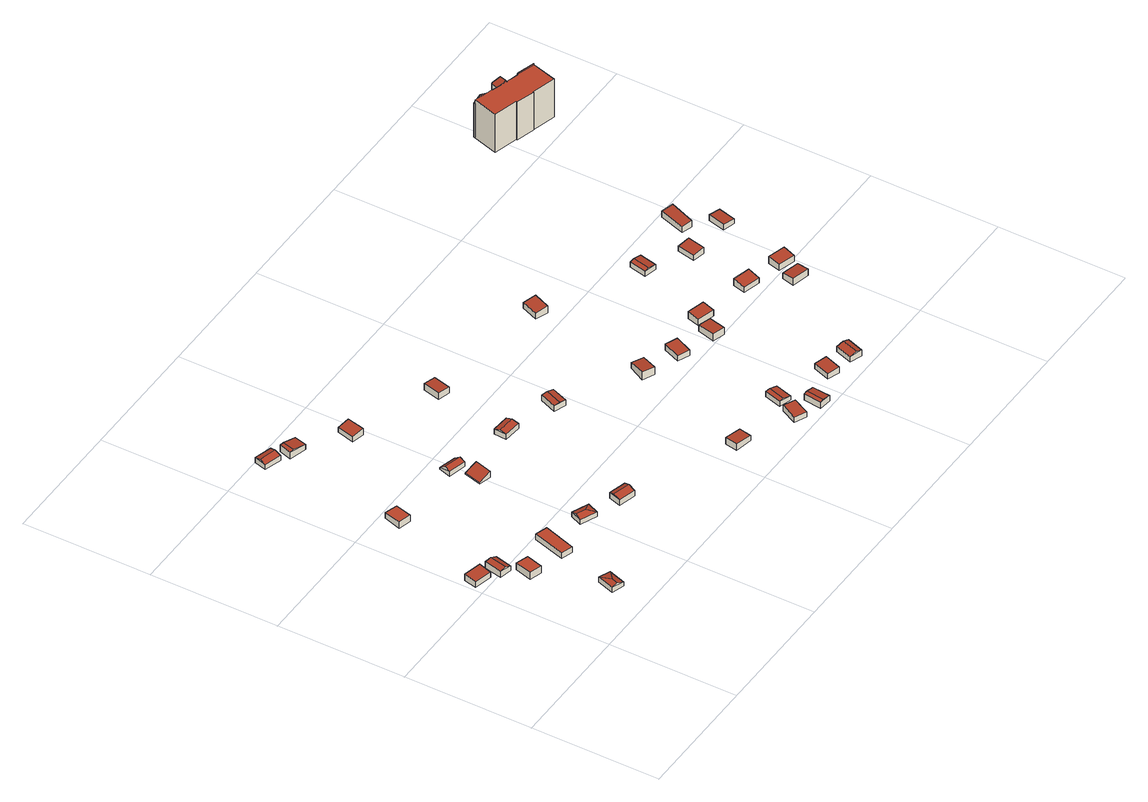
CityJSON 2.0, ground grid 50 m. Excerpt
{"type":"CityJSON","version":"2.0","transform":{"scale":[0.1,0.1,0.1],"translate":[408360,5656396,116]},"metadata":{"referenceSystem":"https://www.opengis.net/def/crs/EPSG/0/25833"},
"CityObjects":{
"building1":{"type":"Building","attributes":{"Dachtyp_tdc":"tdcPolyFlatRoof","Gemeindeschluessel":14612000,"Dachneigung":7.21,"QualitaetDacherkennung":54,"Geometrietyp2DReferenz":"3000","measuredHeight":2.97,"function":"31001_9998","roofType":"2100"},"geometry":[{"type":"Solid","lod":"2","boundaries":[[[[0,1,2,3]],[[1,4,5,2]],[[4,6,7,5]],[[6,0,3,7]],[[6,4,1,0]],[[3,2,5,7]]]],"semantics":{"surfaces":[{"type":"WallSurface"},{"type":"RoofSurface"},{"type":"GroundSurface"}],"values":[[0,0,0,0,1,2]]}}]},
"building2":{"type":"Building","attributes":{"Dachtyp_tdc":"tdcGableRoof","Gemeindeschluessel":14612000,"Dachneigung":26.55,"QualitaetDacherkennung":66,"Geometrietyp2DReferenz":"3000","measuredHeight":3.17,"function":"31001_9998","roofType":"3100"},"geometry":[{"type":"Solid","lod":"2","boundaries":[[[[8,9,10,11]],[[9,12,13,10]],[[12,14,15,13]],[[14,8,11,15]],[[12,9,16]],[[8,14,17]],[[9,8,17,16]],[[14,12,16,17]],[[11,10,13,15]]]],"semantics":{"surfaces":[{"type":"WallSurface"},{"type":"RoofSurface"},{"type":"GroundSurface"}],"values":[[0,0,0,0,0,0,1,1,2]]}}]},
"building3":{"type":"Building","attributes":{"Dachtyp_tdc":"tdcHipAndGableRoof","Gemeindeschluessel":14612000,"Dachneigung":22.89,"QualitaetDacherkennung":50,"Geometrietyp2DReferenz":"3000","measuredHeight":2.85,"function":"31001_9998","roofType":"5000"},"geometry":[{"type":"Solid","lod":"2","boundaries":[[[[18,19,20,21]],[[19,22,23,20]],[[22,24,25,23]],[[24,18,21,25]],[[22,19,26]],[[18,24,27]],[[19,18,27,26]],[[24,22,26,27]],[[21,20,23,25]]]],"semantics":{"surfaces":[{"type":"WallSurface"},{"type":"RoofSurface"},{"type":"GroundSurface"}],"values":[[0,0,0,0,1,0,1,1,2]]}}]},
"building4":{"type":"Building","attributes":{"Dachtyp_tdc":"tdcPolyFlatRoof","Gemeindeschluessel":14612000,"Dachneigung":2.88,"QualitaetDacherkennung":77,"Geometrietyp2DReferenz":"3000","measuredHeight":3.17,"function":"31001_9998","roofType":"2100"},"geometry":[{"type":"Solid","lod":"2","boundaries":[[[[28,29,30,31]],[[29,32,33,30]],[[32,34,35,33]],[[34,28,31,35]],[[34,32,29,28]],[[31,30,33,35]]]],"semantics":{"surfaces":[{"type":"WallSurface"},{"type":"RoofSurface"},{"type":"GroundSurface"}],"values":[[0,0,0,0,1,2]]}}]},
"building5":{"type":"Building","attributes":{"Dachtyp_tdc":"tdcPolyFlatRoof","Gemeindeschluessel":14612000,"Dachneigung":0,"QualitaetDacherkennung":74,"Geometrietyp2DReferenz":"3000","measuredHeight":2.52,"function":"31001_9998","roofType":"1000"},"geometry":[{"type":"Solid","lod":"2","boundaries":[[[[36,37,38,39]],[[37,40,41,38]],[[40,42,43,41]],[[42,36,39,43]],[[42,40,37,36]],[[39,38,41,43]]]],"semantics":{"surfaces":[{"type":"WallSurface"},{"type":"RoofSurface"},{"type":"GroundSurface"}],"values":[[0,0,0,0,1,2]]}}]},
"building6":{"type":"Building","attributes":{"Dachtyp_tdc":"tdcPolyFlatRoof","Gemeindeschluessel":14612000,"Dachneigung":2.78,"QualitaetDacherkennung":79,"Geometrietyp2DReferenz":"3000","measuredHeight":2.93,"function":"31001_9998","roofType":"2100"},"geometry":[{"type":"Solid","lod":"2","boundaries":[[[[44,45,46,47]],[[45,48,49,46]],[[48,50,51,49]],[[50,44,47,51]],[[50,48,45,44]],[[47,46,49,51]]]],"semantics":{"surfaces":[{"type":"WallSurface"},{"type":"RoofSurface"},{"type":"GroundSurface"}],"values":[[0,0,0,0,1,2]]}}]},
"building7":{"type":"Building","attributes":{"Dachtyp_tdc":"tdcHipAndGableRoof","Gemeindeschluessel":14612000,"Dachneigung":21.37,"QualitaetDacherkennung":59,"Geometrietyp2DReferenz":"3000","measuredHeight":2.85,"function":"31001_9998","roofType":"5000"},"geometry":[{"type":"Solid","lod":"2","boundaries":[[[[52,53,54,55]],[[53,56,57,54]],[[56,58,59,57]],[[58,52,55,59]],[[56,53,60]],[[52,58,61]],[[53,52,61,60]],[[58,56,60,61]],[[55,54,57,59]]]],"semantics":{"surfaces":[{"type":"WallSurface"},{"type":"RoofSurface"},{"type":"GroundSurface"}],"values":[[0,0,0,0,1,0,1,1,2]]}}]},
"building8":{"type":"Building","attributes":{"Dachtyp_tdc":"tdcGableRoof","Gemeindeschluessel":14612000,"Dachneigung":18.26,"QualitaetDacherkennung":81,"Geometrietyp2DReferenz":"3000","measuredHeight":2.96,"function":"31001_9998","roofType":"3100"},"geometry":[{"type":"Solid","lod":"2","boundaries":[[[[62,63,64,65]],[[63,66,67,64]],[[66,68,69,67]],[[68,62,65,69]],[[66,63,70]],[[62,68,71]],[[63,62,71,70]],[[68,66,70,71]],[[65,64,67,69]]]],"semantics":{"surfaces":[{"type":"WallSurface"},{"type":"RoofSurface"},{"type":"GroundSurface"}],"values":[[0,0,0,0,0,0,1,1,2]]}}]},
"building9":{"type":"Building","attributes":{"Dachtyp_tdc":"tdcGableRoof","Gemeindeschluessel":14612000,"Dachneigung":10.13,"QualitaetDacherkennung":67,"Geometrietyp2DReferenz":"3000","measuredHeight":3.25,"function":"31001_9998","roofType":"3100"},"geometry":[{"type":"Solid","lod":"2","boundaries":[[[[72,73,74,75]],[[73,76,77,74]],[[76,78,79,77]],[[78,72,75,79]],[[76,73,80]],[[72,78,81]],[[73,72,81,80]],[[78,76,80,81]],[[75,74,77,79]]]],"semantics":{"surfaces":[{"type":"WallSurface"},{"type":"RoofSurface"},{"type":"GroundSurface"}],"values":[[0,0,0,0,0,0,1,1,2]]}}]},
"building10":{"type":"Building","attributes":{"Dachtyp_tdc":"tdcPolyFlatRoof","Gemeindeschluessel":14612000,"Dachneigung":24.15,"QualitaetDacherkennung":56,"Geometrietyp2DReferenz":"3000","measuredHeight":2.75,"function":"31001_9998","roofType":"2100"},"geometry":[{"type":"Solid","lod":"2","boundaries":[[[[82,83,84,85]],[[83,86,87,84]],[[86,88,89,87]],[[88,82,85,89]],[[88,86,83,82]],[[85,84,87,89]]]],"semantics":{"surfaces":[{"type":"WallSurface"},{"type":"RoofSurface"},{"type":"GroundSurface"}],"values":[[0,0,0,0,1,2]]}}]},
"building11":{"type":"Building","attributes":{"Dachtyp_tdc":"tdcGableRoof","Gemeindeschluessel":14612000,"Dachneigung":17.74,"QualitaetDacherkennung":65,"Geometrietyp2DReferenz":"3000","measuredHeight":3.25,"function":"31001_9998","roofType":"3100"},"geometry":[{"type":"Solid","lod":"2","boundaries":[[[[90,91,92,93]],[[91,94,95,92]],[[94,96,97,95]],[[96,90,93,97]],[[94,91,98]],[[90,96,99]],[[91,90,99,98]],[[96,94,98,99]],[[93,92,95,97]]]],"semantics":{"surfaces":[{"type":"WallSurface"},{"type":"RoofSurface"},{"type":"GroundSurface"}],"values":[[0,0,0,0,0,0,1,1,2]]}}]},
"building12":{"type":"Building","attributes":{"Dachtyp_tdc":"tdcGableRoof","Gemeindeschluessel":14612000,"Dachneigung":36.7,"QualitaetDacherkennung":68,"Geometrietyp2DReferenz":"3000","measuredHeight":2.71,"function":"31001_9998","roofType":"3100"},"geometry":[{"type":"Solid","lod":"2","boundaries":[[[[100,101,102,103]],[[101,104,105,102]],[[104,106,107,105]],[[106,100,103,107]],[[104,101,108]],[[100,106,109]],[[101,100,109,108]],[[106,104,108,109]],[[103,102,105,107]]]],"semantics":{"surfaces":[{"type":"WallSurface"},{"type":"RoofSurface"},{"type":"GroundSurface"}],"values":[[0,0,0,0,0,0,1,1,2]]}}]},
"building13":{"type":"Building","attributes":{"Dachtyp_tdc":"tdcPolyFlatRoof","Gemeindeschluessel":14612000,"Dachneigung":8.15,"QualitaetDacherkennung":73,"Geometrietyp2DReferenz":"3000","measuredHeight":2.79,"function":"31001_9998","roofType":"2100"},"geometry":[{"type":"Solid","lod":"2","boundaries":[[[[110,111,112,113]],[[111,114,115,112]],[[114,116,117,115]],[[116,110,113,117]],[[116,114,111,110]],[[113,112,115,117]]]],"semantics":{"surfaces":[{"type":"WallSurface"},{"type":"RoofSurface"},{"type":"GroundSurface"}],"values":[[0,0,0,0,1,2]]}}]},
"building14":{"type":"Building","attributes":{"Dachtyp_tdc":"tdcGableRoof","Gemeindeschluessel":14612000,"Dachneigung":11.59,"QualitaetDacherkennung":60,"Geometrietyp2DReferenz":"3000","measuredHeight":2.84,"function":"31001_9998","roofType":"3100"},"geometry":[{"type":"Solid","lod":"2","boundaries":[[[[118,119,120,121]],[[119,122,123,120]],[[122,124,125,123]],[[124,118,121,125]],[[122,119,126]],[[118,124,127]],[[119,118,127,126]],[[124,122,126,127]],[[121,120,123,125]]]],"semantics":{"surfaces":[{"type":"WallSurface"},{"type":"RoofSurface"},{"type":"GroundSurface"}],"values":[[0,0,0,0,0,0,1,1,2]]}}]},
"building15":{"type":"Building","attributes":{"Dachtyp_tdc":"tdcPolyFlatRoof","Gemeindeschluessel":14612000,"Dachneigung":5.55,"QualitaetDacherkennung":65,"Geometrietyp2DReferenz":"3000","measuredHeight":2.98,"function":"31001_9998","roofType":"2100"},"geometry":[{"type":"Solid","lod":"2","boundaries":[[[[128,129,130,131]],[[129,132,133,130]],[[132,134,135,133]],[[134,128,131,135]],[[134,132,129,128]],[[131,130,133,135]]]],"semantics":{"surfaces":[{"type":"WallSurface"},{"type":"RoofSurface"},{"type":"GroundSurface"}],"values":[[0,0,0,0,1,2]]}}]},
"building16":{"type":"Building","attributes":{"Dachtyp_tdc":"tdcPolyFlatRoof","Gemeindeschluessel":14612000,"Dachneigung":4.64,"QualitaetDacherkennung":87,"Geometrietyp2DReferenz":"3000","measuredHeight":2.84,"function":"31001_9998","roofType":"2100"},"geometry":[{"type":"Solid","lod":"2","boundaries":[[[[136,137,138,139]],[[137,140,141,138]],[[140,142,143,141]],[[142,136,139,143]],[[142,140,137,136]],[[139,138,141,143]]]],"semantics":{"surfaces":[{"type":"WallSurface"},{"type":"RoofSurface"},{"type":"GroundSurface"}],"values":[[0,0,0,0,1,2]]}}]},
"building17":{"type":"Building","attributes":{"Dachtyp_tdc":"tdcGableRoof","Gemeindeschluessel":14612000,"Dachneigung":10.19,"QualitaetDacherkennung":74,"Geometrietyp2DReferenz":"3000","measuredHeight":2.9,"function":"31001_9998","roofType":"3100"},"geometry":[{"type":"Solid","lod":"2","boundaries":[[[[144,145,146,147]],[[145,148,149,146]],[[148,150,151,149]],[[150,144,147,151]],[[148,145,152]],[[144,150,153]],[[145,144,153,152]],[[150,148,152,153]],[[147,146,149,151]]]],"semantics":{"surfaces":[{"type":"WallSurface"},{"type":"RoofSurface"},{"type":"GroundSurface"}],"values":[[0,0,0,0,0,0,1,1,2]]}}]},
"building18":{"type":"Building","attributes":{"Dachtyp_tdc":"tdcPolyFlatRoof","Gemeindeschluessel":14612000,"Dachneigung":3.3,"QualitaetDacherkennung":59,"Geometrietyp2DReferenz":"3000","measuredHeight":2.66,"function":"31001_9998","roofType":"2100"},"geometry":[{"type":"Solid","lod":"2","boundaries":[[[[154,155,156,157]],[[155,158,159,156]],[[158,160,161,159]],[[160,154,157,161]],[[160,158,155,154]],[[157,156,159,161]]]],"semantics":{"surfaces":[{"type":"WallSurface"},{"type":"RoofSurface"},{"type":"GroundSurface"}],"values":[[0,0,0,0,1,2]]}}]},
"building19":{"type":"Building","attributes":{"Dachtyp_tdc":"tdcGableRoof","Gemeindeschluessel":14612000,"Dachneigung":11.7,"QualitaetDacherkennung":57,"Geometrietyp2DReferenz":"3000","measuredHeight":2.54,"function":"31001_9998","roofType":"3100"},"geometry":[{"type":"Solid","lod":"2","boundaries":[[[[162,163,164,165]],[[163,166,167,164]],[[166,168,169,167]],[[168,162,165,169]],[[166,163,170]],[[162,168,171]],[[163,162,171,170]],[[168,166,170,171]],[[165,164,167,169]]]],"semantics":{"surfaces":[{"type":"WallSurface"},{"type":"RoofSurface"},{"type":"GroundSurface"}],"values":[[0,0,0,0,0,0,1,1,2]]}}]},
"building20":{"type":"Building","attributes":{"Dachtyp_tdc":"tdcGableRoof","Gemeindeschluessel":14612000,"Dachneigung":12.46,"QualitaetDacherkennung":62,"Geometrietyp2DReferenz":"3000","measuredHeight":3.05,"function":"31001_9998","roofType":"3100"},"geometry":[{"type":"Solid","lod":"2","boundaries":[[[[172,173,174,175]],[[173,176,177,174]],[[176,178,179,177]],[[178,172,175,179]],[[176,173,180]],[[172,178,181]],[[173,172,181,180]],[[178,176,180,181]],[[175,174,177,179]]]],"semantics":{"surfaces":[{"type":"WallSurface"},{"type":"RoofSurface"},{"type":"GroundSurface"}],"values":[[0,0,0,0,0,0,1,1,2]]}}]},
"building21":{"type":"Building","attributes":{"Dachtyp_tdc":"tdcPolyFlatRoof","Gemeindeschluessel":14612000,"Dachneigung":6.9,"QualitaetDacherkennung":71,"Geometrietyp2DReferenz":"3000","measuredHeight":3.4,"function":"31001_9998","roofType":"2100"},"geometry":[{"type":"Solid","lod":"2","boundaries":[[[[182,183,184,185]],[[183,186,187,184]],[[186,188,189,187]],[[188,182,185,189]],[[188,186,183,182]],[[185,184,187,189]]]],"semantics":{"surfaces":[{"type":"WallSurface"},{"type":"RoofSurface"},{"type":"GroundSurface"}],"values":[[0,0,0,0,1,2]]}}]},
"building22":{"type":"Building","attributes":{"Dachtyp_tdc":"tdcPolyFlatRoof","Gemeindeschluessel":14612000,"Dachneigung":3.24,"QualitaetDacherkennung":74,"Geometrietyp2DReferenz":"3000","measuredHeight":2.79,"function":"31001_9998","roofType":"2100"},"geometry":[{"type":"Solid","lod":"2","boundaries":[[[[190,191,192,193]],[[191,194,195,192]],[[194,196,197,195]],[[196,190,193,197]],[[196,194,191,190]],[[193,192,195,197]]]],"semantics":{"surfaces":[{"type":"WallSurface"},{"type":"RoofSurface"},{"type":"GroundSurface"}],"values":[[0,0,0,0,1,2]]}}]},
"building23":{"type":"Building","attributes":{"Dachtyp_tdc":"tdcPolyFlatRoof","Gemeindeschluessel":14612000,"Dachneigung":4.65,"QualitaetDacherkennung":66,"Geometrietyp2DReferenz":"3000","measuredHeight":2.61,"function":"31001_9998","roofType":"2100"},"geometry":[{"type":"Solid","lod":"2","boundaries":[[[[198,199,200,201]],[[199,202,203,200]],[[202,204,205,203]],[[204,198,201,205]],[[204,202,199,198]],[[201,200,203,205]]]],"semantics":{"surfaces":[{"type":"WallSurface"},{"type":"RoofSurface"},{"type":"GroundSurface"}],"values":[[0,0,0,0,1,2]]}}]},
"building24":{"type":"Building","attributes":{"Dachtyp_tdc":"tdcPolyFlatRoof","Gemeindeschluessel":14612000,"Dachneigung":7.77,"QualitaetDacherkennung":77,"Geometrietyp2DReferenz":"3000","measuredHeight":3.13,"function":"31001_9998","roofType":"2100"},"geometry":[{"type":"Solid","lod":"2","boundaries":[[[[206,207,208,209]],[[207,210,211,208]],[[210,212,213,211]],[[212,206,209,213]],[[212,210,207,206]],[[209,208,211,213]]]],"semantics":{"surfaces":[{"type":"WallSurface"},{"type":"RoofSurface"},{"type":"GroundSurface"}],"values":[[0,0,0,0,1,2]]}}]},
"building25":{"type":"Building","attributes":{"Dachtyp_tdc":"tdcPolyFlatRoof","Gemeindeschluessel":14612000,"Dachneigung":3.27,"QualitaetDacherkennung":73,"Geometrietyp2DReferenz":"3000","measuredHeight":3.12,"function":"31001_9998","roofType":"2100"},"geometry":[{"type":"Solid","lod":"2","boundaries":[[[[214,215,216,217]],[[215,218,219,216]],[[218,220,221,219]],[[220,214,217,221]],[[220,218,215,214]],[[217,216,219,221]]]],"semantics":{"surfaces":[{"type":"WallSurface"},{"type":"RoofSurface"},{"type":"GroundSurface"}],"values":[[0,0,0,0,1,2]]}}]},
"building26":{"type":"Building","attributes":{"Dachtyp_tdc":"tdcGableRoof","Gemeindeschluessel":14612000,"Dachneigung":17.45,"QualitaetDacherkennung":83,"Geometrietyp2DReferenz":"3000","measuredHeight":3.19,"function":"31001_9998","roofType":"3100"},"geometry":[{"type":"Solid","lod":"2","boundaries":[[[[222,223,224,225]],[[223,226,227,224]],[[226,228,229,227]],[[228,222,225,229]],[[226,223,230]],[[222,228,231]],[[223,222,231,230]],[[228,226,230,231]],[[225,224,227,229]]]],"semantics":{"surfaces":[{"type":"WallSurface"},{"type":"RoofSurface"},{"type":"GroundSurface"}],"values":[[0,0,0,0,0,0,1,1,2]]}}]},
"building27":{"type":"Building","attributes":{"Dachtyp_tdc":"tdcPolyFlatRoof","Gemeindeschluessel":14612000,"Dachneigung":3.94,"QualitaetDacherkennung":69,"Geometrietyp2DReferenz":"3000","measuredHeight":3.13,"function":"31001_9998","roofType":"2100"},"geometry":[{"type":"Solid","lod":"2","boundaries":[[[[232,233,234,235]],[[233,236,237,234]],[[236,238,239,237]],[[238,232,235,239]],[[238,236,233,232]],[[235,234,237,239]]]],"semantics":{"surfaces":[{"type":"WallSurface"},{"type":"RoofSurface"},{"type":"GroundSurface"}],"values":[[0,0,0,0,1,2]]}}]},
"building28":{"type":"Building","attributes":{"Dachtyp_tdc":"tdcGableRoof","Gemeindeschluessel":14612000,"Dachneigung":10.75,"QualitaetDacherkennung":79,"Geometrietyp2DReferenz":"3000","measuredHeight":2.81,"function":"31001_9998","roofType":"3100"},"geometry":[{"type":"Solid","lod":"2","boundaries":[[[[240,241,242,243]],[[241,244,245,242]],[[244,246,247,245]],[[246,240,243,247]],[[244,241,248]],[[240,246,249]],[[241,240,249,248]],[[246,244,248,249]],[[243,242,245,247]]]],"semantics":{"surfaces":[{"type":"WallSurface"},{"type":"RoofSurface"},{"type":"GroundSurface"}],"values":[[0,0,0,0,0,0,1,1,2]]}}]},
"building29":{"type":"Building","attributes":{"Dachtyp_tdc":"tdcPolyFlatRoof","Gemeindeschluessel":14612000,"Dachneigung":9.54,"QualitaetDacherkennung":60,"Geometrietyp2DReferenz":"3000","measuredHeight":3.15,"function":"31001_9998","roofType":"2100"},"geometry":[{"type":"Solid","lod":"2","boundaries":[[[[250,251,252,253]],[[251,254,255,252]],[[254,256,257,255]],[[256,250,253,257]],[[256,254,251,250]],[[253,252,255,257]]]],"semantics":{"surfaces":[{"type":"WallSurface"},{"type":"RoofSurface"},{"type":"GroundSurface"}],"values":[[0,0,0,0,1,2]]}}]},
"building30":{"type":"Building","attributes":{"Dachtyp_tdc":"tdcPolyFlatRoof","Gemeindeschluessel":14612000,"Dachneigung":6.19,"QualitaetDacherkennung":81,"Geometrietyp2DReferenz":"3000","measuredHeight":2.98,"function":"31001_9998","roofType":"2100"},"geometry":[{"type":"Solid","lod":"2","boundaries":[[[[258,259,260,261]],[[259,262,263,260]],[[262,264,265,263]],[[264,258,261,265]],[[264,262,259,258]],[[261,260,263,265]]]],"semantics":{"surfaces":[{"type":"WallSurface"},{"type":"RoofSurface"},{"type":"GroundSurface"}],"values":[[0,0,0,0,1,2]]}}]},
"building31":{"type":"Building","attributes":{"Dachtyp_tdc":"tdcPolyFlatRoof","Gemeindeschluessel":14612000,"Dachneigung":3.84,"QualitaetDacherkennung":78,"Geometrietyp2DReferenz":"3000","measuredHeight":2.61,"function":"31001_9998","roofType":"2100"},"geometry":[{"type":"Solid","lod":"2","boundaries":[[[[266,267,268,269]],[[270,271,267,266]],[[271,272,268,267]],[[272,273,269,268]],[[273,270,266,269]],[[273,272,271,270]]]],"semantics":{"surfaces":[{"type":"GroundSurface"},{"type":"WallSurface"},{"type":"RoofSurface"}],"values":[[0,1,1,1,1,2]]}}]},
"building32":{"type":"Building","attributes":{"Dachtyp_tdc":"tdcPolyFlatRoof","Gemeindeschluessel":14612000,"Dachneigung":5.1,"QualitaetDacherkennung":79,"Geometrietyp2DReferenz":"3000","measuredHeight":3.13,"function":"31001_9998","roofType":"2100"},"geometry":[{"type":"Solid","lod":"2","boundaries":[[[[274,275,276,277]],[[275,278,279,276]],[[278,280,281,279]],[[280,274,277,281]],[[280,278,275,274]],[[277,276,279,281]]]],"semantics":{"surfaces":[{"type":"WallSurface"},{"type":"RoofSurface"},{"type":"GroundSurface"}],"values":[[0,0,0,0,1,2]]}}]},
"building33":{"type":"Building","attributes":{"Dachtyp_tdc":"tdcPolyFlatRoof","Gemeindeschluessel":14612000,"Dachneigung":3.21,"QualitaetDacherkennung":81,"Geometrietyp2DReferenz":"3000","measuredHeight":2.82,"function":"31001_9998","roofType":"2100"},"geometry":[{"type":"Solid","lod":"2","boundaries":[[[[282,283,284,285]],[[283,286,287,284]],[[286,288,289,287]],[[288,282,285,289]],[[288,286,283,282]],[[285,284,287,289]]]],"semantics":{"surfaces":[{"type":"WallSurface"},{"type":"RoofSurface"},{"type":"GroundSurface"}],"values":[[0,0,0,0,1,2]]}}]},
"building34":{"type":"Building","attributes":{"Dachtyp_tdc":"tdcPolyFlatRoof","Gemeindeschluessel":14612000,"Dachneigung":7.23,"QualitaetDacherkennung":75,"Geometrietyp2DReferenz":"3000","measuredHeight":2.54,"function":"31001_9998","roofType":"2100"},"geometry":[{"type":"Solid","lod":"2","boundaries":[[[[290,291,292,293]],[[291,294,295,292]],[[294,296,297,295]],[[296,290,293,297]],[[296,294,291,290]],[[293,292,295,297]]]],"semantics":{"surfaces":[{"type":"WallSurface"},{"type":"RoofSurface"},{"type":"GroundSurface"}],"values":[[0,0,0,0,1,2]]}}]},
"building35":{"type":"Building","attributes":{"Gemeindeschluessel":14612000,"Geometrietyp2DReferenz":"3000","function":"31001_9998","roofType":"9999"},"children":["building35-1","building35-2","building35-3","building35-4"]},
"building35-1":{"type":"BuildingPart","attributes":{"Dachtyp_tdc":"tdcHipAndGableRoof","Dachneigung":58.73,"QualitaetDacherkennung":66,"Geometrietyp2DReferenz":"3000","measuredHeight":17.89,"roofType":"5000"},"parents":["building35"],"geometry":[{"type":"MultiSurface","lod":"2","boundaries":[[[298,299,300,301]],[[302,303,304,305]],[[303,306,307,304]],[[306,308,309,307]],[[308,310,311,309]],[[310,312,313,311]],[[312,314,315,313]],[[314,316,317,315]],[[316,298,301,317]],[[312,310,318]],[[310,308,306,303,302,319,320,318]],[[320,321,299,322,299,298,316,314,312,318]],[[301,300,323,300,324,305,304,307,309,311,313,315,317]]],"semantics":{"surfaces":[{"type":"WallSurface"},{"type":"RoofSurface"},{"type":"GroundSurface"}],"values":[0,0,0,0,0,0,0,0,0,1,1,1,2]}}]},
"building35-2":{"type":"BuildingPart","attributes":{"Dachtyp_tdc":"tdcGableRoof","Dachneigung":18.14,"QualitaetDacherkennung":13,"Geometrietyp2DReferenz":"3000","measuredHeight":17.09,"roofType":"3100"},"parents":["building35"],"geometry":[{"type":"MultiSurface","lod":"2","boundaries":[[[325,326,327,328]],[[326,329,330,327]],[[329,331,332,330]],[[329,326,333]],[[326,325,334,335,333]],[[331,329,333,335,336]],[[328,327,330,332]]],"semantics":{"surfaces":[{"type":"WallSurface"},{"type":"RoofSurface"},{"type":"GroundSurface"}],"values":[0,0,0,0,1,1,2]}}]},
"building35-3":{"type":"BuildingPart","attributes":{"Dachtyp_tdc":"tdcPolyFlatRoof","Dachneigung":0,"QualitaetDacherkennung":78,"Geometrietyp2DReferenz":"3000","measuredHeight":16.93,"roofType":"1000"},"parents":["building35"],"geometry":[{"type":"MultiSurface","lod":"2","boundaries":[[[337,323,322]],[[337,338,339,340,323]],[[341,342,343,344,345]],[[342,346,347,343]],[[346,348,349,347]],[[348,350,351,349]],[[350,352,353,351]],[[352,354,355,353]],[[354,356,325,328,355]],[[357,358,359,332,331]],[[358,360,361,359]],[[360,362,302,305,361]],[[360,358,357,336,334,356,354,352,350,348,346,342,341,338,337,321,363,319,362]],[[305,324,300,323,340,344,343,347,349,351,353,355,328,332,359,361]]],"semantics":{"surfaces":[{"type":"WallSurface"},{"type":"RoofSurface"},{"type":"GroundSurface"}],"values":[0,0,0,0,0,0,0,0,0,0,0,0,1,2]}}]},
"building35-4":{"type":"BuildingPart","attributes":{"Dachtyp_tdc":"tdcFreeFormRoof","Dachneigung":79.35,"QualitaetDacherkennung":34,"Geometrietyp2DReferenz":"3000","measuredHeight":17.31,"roofType":"5000"},"parents":["building35"],"geometry":[{"type":"MultiSurface","lod":"2","boundaries":[[[339,364,365,340]],[[364,366,367,365]],[[366,345,344,367]],[[368,345,366]],[[369,368,366,364]],[[369,364,339]],[[368,369,339,345]],[[340,365,367,344]]],"semantics":{"surfaces":[{"type":"WallSurface"},{"type":"RoofSurface"},{"type":"GroundSurface"}],"values":[0,0,0,0,1,1,1,2]}}]}
},
"vertices":[
[80,558,54],[69,509,48],[69,509,24],[80,558,24],[0,525,48],[0,525,24],[11,574,54],[11,574,24],
[87,480,52],[102,549,52],[102,549,25],[87,480,25],[151,537,44],[151,537,25],[135,469,44],[135,469,25],[126,543,56],[110,475,56],
[204,113,60],[226,180,60],[226,180,38],[204,113,38],[274,164,55],[274,164,38],[252,97,55],[252,97,38],[234,132,66],[226,106,66],
[196,440,55],[175,374,58],[175,374,26],[196,440,26],[127,389,58],[127,389,26],[148,456,55],[148,456,26],
[359,465,51],[320,341,51],[320,341,26],[359,465,26],[275,354,51],[275,354,26],[311,480,51],[311,480,26],
[129,904,48],[149,971,45],[149,971,19],[129,904,19],[197,956,45],[197,956,19],[177,890,48],[177,890,19],
[477,439,44],[541,412,44],[541,412,25],[477,439,25],[521,366,45],[521,366,25],[457,393,45],[457,393,25],[503,400,54],[467,416,54],
[169,1496,36],[236,1476,36],[236,1476,14],[169,1496,14],[222,1428,35],[222,1428,14],[155,1448,35],[155,1448,14],[229,1453,43],[162,1472,43],
[327,1435,35],[315,1387,35],[315,1387,13],[327,1435,13],[247,1405,42],[247,1405,13],[260,1453,42],[260,1453,13],[261,1401,45],[274,1450,45],
[483,862,21],[532,848,43],[532,848,16],[483,862,16],[513,781,43],[513,781,16],[465,794,21],[465,794,16],
[622,379,51],[689,360,51],[689,360,26],[622,379,26],[675,312,50],[675,312,26],[608,331,50],[608,331,26],[683,339,58],[616,358,58],
[464,951,20],[531,932,20],[531,932,13],[464,951,13],[518,884,35],[518,884,13],[450,902,35],[450,902,13],[524,906,41],[457,925,41],
[480,1261,40],[431,1272,33],[431,1272,12],[480,1261,12],[448,1340,33],[448,1340,12],[496,1329,40],[496,1329,12],
[711,887,37],[780,881,37],[780,881,14],[711,887,14],[777,831,37],[777,831,14],[707,837,37],[707,837,14],[779,858,43],[709,863,43],
[1054,187,62],[1123,173,55],[1123,173,32],[1054,187,32],[1113,124,55],[1113,124,32],[1045,138,62],[1045,138,32],
[817,1128,34],[768,1140,38],[768,1140,9],[817,1128,9],[785,1208,38],[785,1208,9],[834,1196,34],[834,1196,9],
[912,774,41],[937,839,41],[937,839,16],[912,774,16],[984,821,40],[984,821,16],[958,756,40],[958,756,16],[959,831,45],[933,766,45],
[1346,91,56],[1317,28,52],[1317,28,29],[1346,91,29],[1271,49,52],[1271,49,29],[1301,112,56],[1301,112,29],
[1318,136,48],[1338,203,48],[1338,203,26],[1318,136,26],[1386,188,44],[1386,188,26],[1366,121,44],[1366,121,26],[1355,198,51],[1335,131,51],
[1378,11,57],[1386,81,57],[1386,81,29],[1378,11,29],[1435,76,52],[1435,76,29],[1428,6,52],[1428,6,29],[1400,79,60],[1393,10,60],
[1281,647,40],[1250,585,49],[1250,585,15],[1281,647,15],[1205,607,49],[1205,607,15],[1237,670,40],[1237,670,15],
[1420,600,44],[1393,535,40],[1393,535,16],[1420,600,16],[1347,555,40],[1347,555,16],[1374,619,44],[1374,619,16],
[1569,54,52],[1522,71,48],[1522,71,26],[1569,54,26],[1546,137,48],[1546,137,26],[1593,120,52],[1593,120,26],
[1338,1059,39],[1291,1078,32],[1291,1078,7],[1338,1059,7],[1317,1143,32],[1317,1143,7],[1364,1124,39],[1364,1124,7],
[1564,560,43],[1545,492,47],[1545,492,16],[1564,560,16],[1497,507,47],[1497,507,16],[1516,574,43],[1516,574,16],
[1636,52,49],[1658,118,49],[1658,118,26],[1636,52,26],[1706,102,51],[1706,102,26],[1683,36,51],[1683,36,26],[1685,109,58],[1662,43,58],
[1540,591,42],[1553,639,46],[1553,639,14],[1540,591,14],[1621,621,46],[1621,621,14],[1608,573,42],[1608,573,14],
[1667,878,30],[1682,946,30],[1682,946,8],[1667,878,8],[1731,935,30],[1731,935,8],[1716,867,30],[1716,867,8],[1699,942,36],[1684,874,36],
[1845,579,45],[1832,531,37],[1832,531,14],[1845,579,14],[1765,548,37],[1765,548,14],[1777,596,45],[1777,596,14],
[1881,426,45],[1893,475,39],[1893,475,15],[1881,426,15],[1961,458,39],[1961,458,15],[1949,410,45],[1949,410,15],
[1835,850,9],[1885,840,9],[1870,771,9],[1821,782,9],[1835,850,31],[1885,840,35],[1870,771,35],[1821,782,31],
[2003,537,45],[1989,489,40],[1989,489,13],[2003,537,13],[1922,507,40],[1922,507,13],[1935,556,45],[1935,556,13],
[1955,989,34],[2002,974,37],[2002,974,9],[1955,989,9],[1964,876,37],[1964,876,9],[1923,889,34],[1923,889,9],
[2023,844,34],[2071,832,28],[2071,832,9],[2023,844,9],[2054,764,28],[2054,764,9],[2005,776,34],[2005,776,9],
[2123,1701,158],[2120,1690,157],[2120,1690,8],[2123,1701,8],[2085,1700,160],[2088,1712,160],[2088,1712,8],[2085,1700,8],[2085,1713,155],[2085,1713,8],[2093,1742,155],[2093,1742,8],[2096,1741,160],[2096,1741,8],[2131,1731,158],[2131,1731,8],[2135,1729,151],[2135,1729,8],[2127,1700,151],[2127,1700,8],[2109,1718,187],[2096,1697,177],[2103,1695,187],[2108,1693,177],[2124,1689,151],[2124,1689,8],[2103,1695,8],
[1973,1733,160],[1975,1740,160],[1975,1740,8],[1973,1733,8],[2051,1718,162],[2051,1718,8],[2049,1711,162],[2049,1711,8],[2003,1732,179],[1999,1725,177],[2001,1725,179],[2006,1723,177],
[2124,1689,177],[2158,1679,177],[2158,1679,160],[2158,1679,8],[2230,1658,177],[2202,1563,177],[2202,1563,8],[2230,1658,8],[2230,1658,160],[2110,1589,177],[2110,1589,8],[2109,1587,177],[2109,1587,8],[2037,1608,177],[2037,1608,8],[2038,1611,177],[2038,1611,8],[1946,1638,177],[1946,1638,8],[1973,1733,177],[2049,1711,177],[2062,1707,177],[2062,1707,8],[2081,1701,177],[2081,1701,8],[2085,1700,177],[2103,1695,177],
[2160,1687,160],[2160,1687,8],[2232,1666,160],[2232,1666,8],[2231,1662,181],[2162,1682,181]
]}
